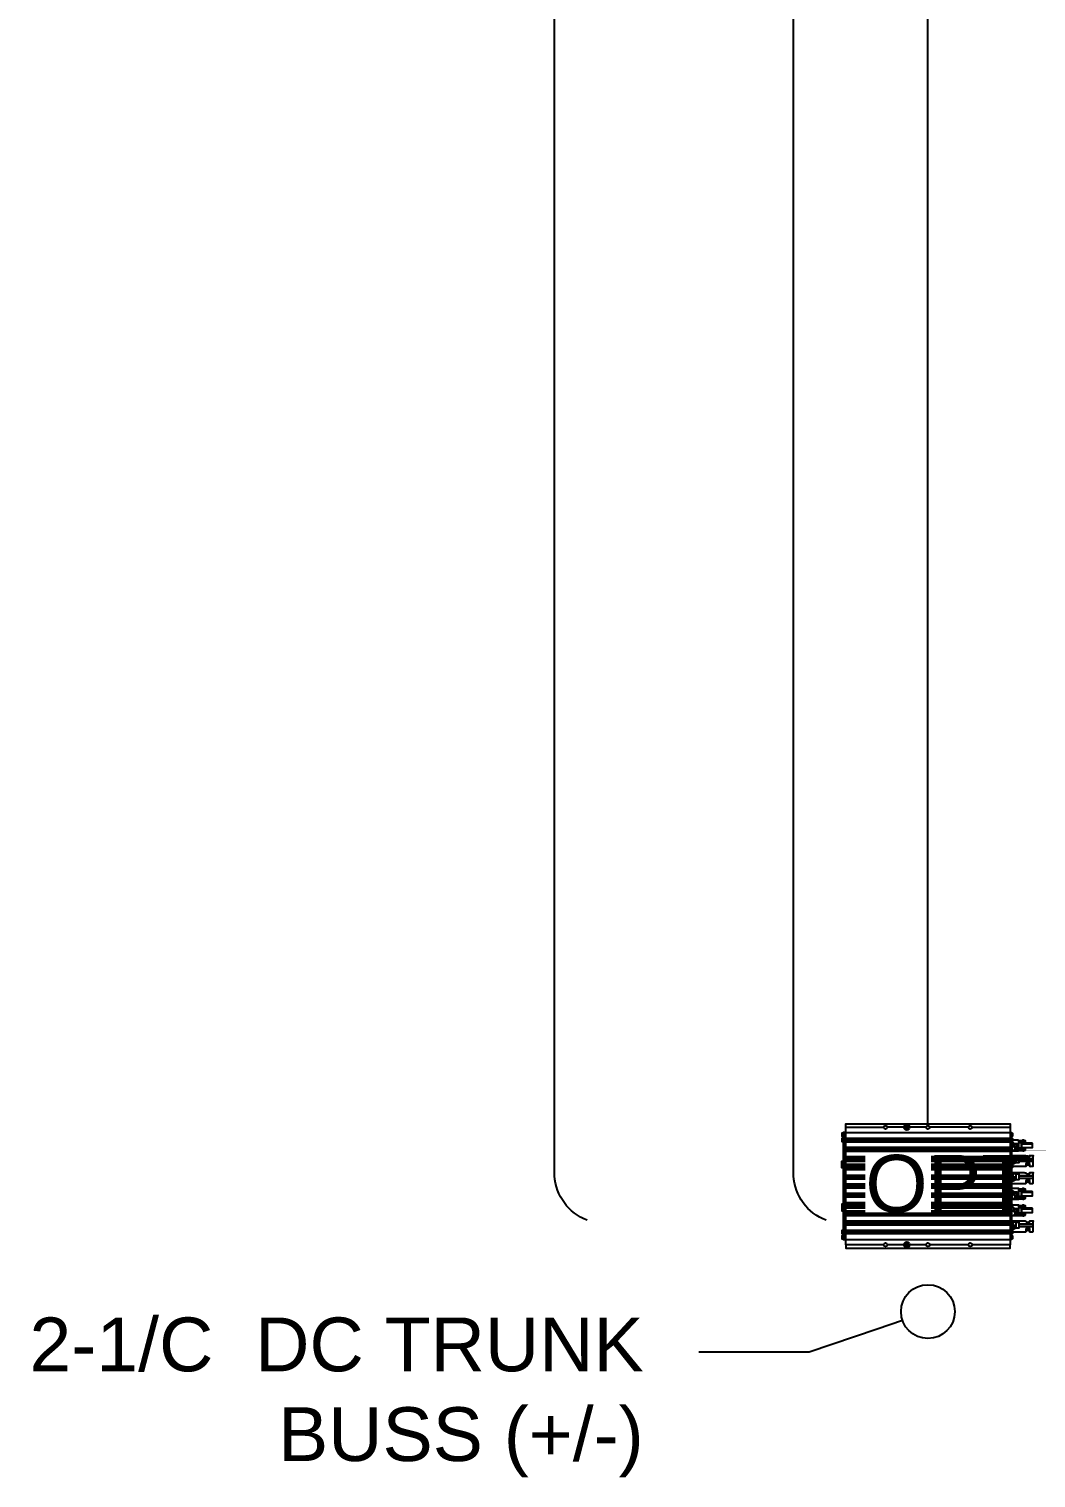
# Model space of a CAD drawing. Header units: inches. Extents: x -4 to 3761, y -12 to 63679.
# Drawn here: x 19.166 to 20.811, y 4.122 to 6.489 of the extents above; entities that cross this region are included whole.
import ezdxf
from ezdxf import colors
from ezdxf.entities.mleader import LeaderData, LeaderLine
from ezdxf.lldxf.tags import DXFTag
from ezdxf.math import Vec2, Vec3

# ---------------------------------------------------------------- set-up
doc = ezdxf.new("R2010")
doc.units = ezdxf.units.IN
doc.header["$MEASUREMENT"] = 0
for name, color, linetype in [('E-CABL-DF', 10, 'DF_CABLE'), ('E-DC FEEDER', 10, 'DC TRUNK FEEDER'), ('E-OPT', 10, 'Continuous'), ('G-ANNO-TEXT', 1, 'Continuous')]:
    doc.layers.add(name, color=color, linetype=linetype)
doc.styles.add('NEI-A', font='arial.ttf')
doc.styles.get("Standard").update_dxf_attribs({"font": 'arial.ttf'})
tags = doc.linetypes.add('DC TRUNK FEEDER', pattern='A,0.5,-0.2,["DT",Standard,S=0.1,R=0,X=-0.1,Y=-0.05],-0.2', length=0.9).pattern_tags.tags
tags[6] = DXFTag(74, 10)
doc.linetypes.add('DF_CABLE', pattern='A,1,-0.2,["DF",Standard,S=0.1,R=0,X=-0.1,Y=-0.05],-0.2', length=1.4)

# ---------------------------------------------------------------- blocks, each defined once
blk = doc.blocks.new('AMPT-OPTIMIZER')
at = {"layer": 'E-OPT'}
for p, q in [((6.025, 3.759), (6.171, 3.765)), ((6.045, 3.13), (6.532, 3.13)), ((6.045, 3.042), (6.532, 3.042)), ((6.532, 3.033), (6.045, 3.033)), ((6.171, 3.395), (6.171, 3.407)), ((5.883, 3.023), (5.87, 3.023)), ((6.045, 2.534), (6.532, 2.534)), ((6.399, 2.897), (6.301, 2.897)), ((5.883, 2.428), (5.87, 2.428)), ((6.025, 2.075), (6.171, 2.081)), ((6.045, 2.447), (6.532, 2.447)), ((6.532, 2.438), (6.045, 2.438)), ((6.399, 2.302), (6.301, 2.302)), ((6.171, 1.71), (6.171, 1.723)), ((6.025, 1.495), (6.171, 1.5)), ((6.171, 1.13), (6.171, 1.143)), ((5.883, 0.744), (5.87, 0.744)), ((6.045, 0.85), (6.532, 0.85)), ((6.045, 0.763), (6.532, 0.763)), ((6.532, 0.753), (6.045, 0.753)), ((6.399, 0.618), (6.301, 0.618))]:
    blk.add_line(p, q, dxfattribs=at)
for points in [[(0, 4.218), (0, 4.34), (5.73, 4.34), (5.73, 4.218)], [(1.325, 0.123), (0, 0.123), (0, 4.218), (1.325, 4.218)], [(2.027, 4.218), (1.448, 4.218)], [(2.805, 4.218), (2.226, 4.218)], [(4.28, 4.218), (2.928, 4.218)], [(4.403, 4.218), (5.73, 4.218), (5.73, 0.123), (4.403, 0.123)], [(-0.089, 4.013), (-0.131, 4.013), (-0.131, 3.905), (-0.089, 3.905)], [(-0.089, 3.824), (-0.131, 3.824), (-0.131, 3.717), (-0.089, 3.717)], [(-0.028, 4.028), (0, 4.028)], [(0, 4.031), (5.73, 4.031)], [(0, 3.836), (5.73, 3.836)], [(0, 3.805), (5.73, 3.805)], [(0, 3.774), (5.73, 3.774)], [(0, 3.744), (5.73, 3.744)], [(0, 3.713), (5.73, 3.713)], [(5.73, 4.037), (5.775, 4.037), (5.775, 0.305), (5.73, 0.305)], [(5.775, 4.013), (5.817, 4.013), (5.817, 3.905), (5.775, 3.905)], [(5.775, 3.824), (5.817, 3.824), (5.817, 3.717), (5.775, 3.717)], [(5.9, 3.444), (5.971, 3.444), (5.971, 3.64), (5.9, 3.64)], [(6.112, 3.683), (6.112, 3.549), (6.112, 3.489)], [(6.171, 3.725), (6.171, 3.777), (6.196, 3.778)], [(6.196, 3.726), (6.196, 3.778), (6.254, 3.756), (6.254, 3.704)], [(-0.089, 2.924), (-0.131, 2.924), (-0.131, 3.032), (-0.089, 3.032)], [(0, 3.524), (5.73, 3.524)], [(0, 3.485), (5.73, 3.485)], [(0, 3.453), (5.73, 3.453)], [(0, 3.422), (5.73, 3.422)], [(0, 3.383), (5.73, 3.383)], [(0, 3.199), (5.73, 3.199)], [(0, 3.165), (5.73, 3.165)], [(0, 3.132), (5.73, 3.132)], [(0, 3.097), (5.73, 3.097)], [(0, 3.041), (5.73, 3.041)], [(5.87, 3.035), (5.87, 3.036), (5.855, 3.036)], [(5.897, 3.036), (5.883, 3.036), (5.883, 3.035)], [(-0.089, 2.8), (-0.131, 2.8), (-0.131, 2.907), (-0.089, 2.907)], [(0, 2.932), (5.73, 2.932)], [(0, 2.908), (5.73, 2.908)], [(0, 2.877), (5.73, 2.877)], [(0, 2.843), (5.73, 2.843)], [(0, 2.808), (5.73, 2.808)], [(0, 2.782), (5.73, 2.782)], [(0, 2.746), (5.73, 2.746)], [(0, 2.548), (5.73, 2.548)], [(5.775, 2.92), (5.817, 2.92), (5.817, 2.813), (5.775, 2.813)], [(0, 2.514), (5.73, 2.514)], [(0, 2.485), (5.73, 2.485)], [(0, 2.455), (5.73, 2.455)], [(0, 2.421), (5.73, 2.421)], [(0, 2.241), (5.73, 2.241)], [(0, 2.211), (5.73, 2.211)], [(0, 2.173), (5.73, 2.173)], [(0, 2.135), (5.73, 2.135)], [(0, 2.104), (5.73, 2.104)], [(5.87, 2.439), (5.87, 2.441), (5.855, 2.441)], [(5.897, 2.441), (5.883, 2.441), (5.883, 2.439)], [(6.171, 2.041), (6.171, 2.093), (6.196, 2.094)], [(6.196, 2.042), (6.196, 2.094), (6.254, 2.071), (6.254, 2.02)], [(-0.089, 1.541), (-0.131, 1.541), (-0.131, 1.434), (-0.089, 1.434)], [(0, 1.925), (5.73, 1.925)], [(0, 1.891), (5.73, 1.891)], [(0, 1.861), (5.73, 1.861)], [(0, 1.832), (5.73, 1.832)], [(0, 1.797), (5.73, 1.797)], [(0, 1.599), (5.73, 1.599)], [(0, 1.563), (5.73, 1.563)], [(0, 1.537), (5.73, 1.537)], [(5.775, 1.527), (5.817, 1.527), (5.817, 1.42), (5.775, 1.42)], [(5.9, 1.76), (5.971, 1.76), (5.971, 1.956), (5.9, 1.956)], [(6.112, 1.999), (6.112, 1.865), (6.112, 1.805)], [(-0.089, 1.417), (-0.131, 1.417), (-0.131, 1.31), (-0.089, 1.31)], [(0, 1.503), (5.73, 1.503)], [(0, 1.469), (5.73, 1.469)], [(0, 1.437), (5.73, 1.437)], [(0, 1.414), (5.73, 1.414)], [(0, 1.304), (5.73, 1.304)], [(0, 1.248), (5.73, 1.248)], [(0, 1.213), (5.73, 1.213)], [(0, 1.181), (5.73, 1.181)], [(0, 1.146), (5.73, 1.146)], [(5.9, 1.18), (5.971, 1.18), (5.971, 1.376), (5.9, 1.376)], [(6.112, 1.419), (6.112, 1.285), (6.112, 1.225)], [(6.171, 1.461), (6.171, 1.513), (6.196, 1.514)], [(6.196, 1.462), (6.196, 1.514), (6.254, 1.491), (6.254, 1.44)], [(-0.089, 0.624), (-0.131, 0.624), (-0.131, 0.517), (-0.089, 0.517)], [(0, 0.962), (5.73, 0.962)], [(0, 0.923), (5.73, 0.923)], [(0, 0.892), (5.73, 0.892)], [(0, 0.861), (5.73, 0.861)], [(0, 0.822), (5.73, 0.822)], [(0, 0.633), (5.73, 0.633)], [(0, 0.602), (5.73, 0.602)], [(0, 0.571), (5.73, 0.571)], [(0, 0.54), (5.73, 0.54)], [(0, 0.51), (5.73, 0.51)], [(5.775, 0.624), (5.817, 0.624), (5.817, 0.517), (5.775, 0.517)], [(5.87, 0.755), (5.87, 0.757), (5.855, 0.757)], [(5.897, 0.757), (5.883, 0.757), (5.883, 0.755)], [(-0.089, 0.433), (-0.131, 0.433), (-0.131, 0.326), (-0.089, 0.326)], [(-0.028, 0.313), (0, 0.313)], [(0, 0.311), (5.73, 0.311)], [(0, 0.123), (0, 0), (5.73, 0), (5.73, 0.123)], [(2.027, 0.123), (1.448, 0.123)], [(2.805, 0.123), (2.226, 0.123)], [(4.28, 0.123), (2.928, 0.123)], [(5.775, 0.433), (5.817, 0.433), (5.817, 0.326), (5.775, 0.326)]]:
    blk.add_lwpolyline(points, dxfattribs=at)
for points in [[(-0.028, 0.305), (-0.028, 4.037), (-0.089, 4.037), (-0.089, 0.305)], [(5.869, 3.553), (5.869, 3.592), (5.882, 3.592), (5.882, 3.553)], [(5.855, 3.046), (5.855, 3.035), (5.87, 3.035), (5.87, 3.022), (5.883, 3.022), (5.883, 3.035), (5.897, 3.035), (5.897, 3.046), (5.883, 3.046), (5.883, 3.06), (5.87, 3.06), (5.87, 3.046)], [(1.443, 2.652), (1.478, 2.652), (1.478, 2.634), (1.443, 2.634), (1.443, 2.6), (1.426, 2.6), (1.426, 2.634), (1.391, 2.634), (1.391, 2.652), (1.426, 2.652), (1.426, 2.686), (1.443, 2.686)], [(1.994, 2.652), (2.029, 2.652), (2.029, 2.634), (1.994, 2.634), (1.994, 2.6), (1.977, 2.6), (1.977, 2.634), (1.942, 2.634), (1.942, 2.652), (1.977, 2.652), (1.977, 2.686), (1.994, 2.686)], [(5.855, 2.451), (5.855, 2.439), (5.87, 2.439), (5.87, 2.426), (5.883, 2.426), (5.883, 2.439), (5.897, 2.439), (5.897, 2.451), (5.883, 2.451), (5.883, 2.465), (5.87, 2.465), (5.87, 2.451)], [(1.443, 1.689), (1.478, 1.689), (1.478, 1.706), (1.443, 1.706), (1.443, 1.741), (1.426, 1.741), (1.426, 1.706), (1.391, 1.706), (1.391, 1.689), (1.426, 1.689), (1.426, 1.654), (1.443, 1.654)], [(1.994, 1.689), (2.029, 1.689), (2.029, 1.706), (1.994, 1.706), (1.994, 1.741), (1.977, 1.741), (1.977, 1.706), (1.942, 1.706), (1.942, 1.689), (1.977, 1.689), (1.977, 1.654), (1.994, 1.654)], [(5.869, 1.869), (5.869, 1.908), (5.882, 1.908), (5.882, 1.869)], [(5.869, 1.289), (5.869, 1.327), (5.882, 1.327), (5.882, 1.289)], [(5.855, 0.767), (5.855, 0.755), (5.87, 0.755), (5.87, 0.742), (5.883, 0.742), (5.883, 0.755), (5.897, 0.755), (5.897, 0.767), (5.883, 0.767), (5.883, 0.781), (5.87, 0.781), (5.87, 0.767)]]:
    blk.add_lwpolyline(points, close=True, dxfattribs=at)
for points in [[(6.025, 3.707), (6.177, 3.713), (6.171, 3.725), (6.196, 3.726), (6.254, 3.704), (6.254, 3.699, -0.417336), (6.248, 3.693), (6.029, 3.684, 0.407505), (6.025, 3.681)], [(6.025, 3.413), (6.177, 3.407), (6.171, 3.395), (6.196, 3.394), (6.254, 3.416), (6.254, 3.421, 0.417361), (6.248, 3.427), (6.029, 3.436, -0.407434), (6.025, 3.439)], [(6.025, 2.023), (6.177, 2.029), (6.171, 2.041), (6.196, 2.042), (6.254, 2.02), (6.254, 2.015, -0.417336), (6.248, 2.009), (6.029, 2, 0.407505), (6.025, 1.996)], [(6.025, 1.728), (6.177, 1.723), (6.171, 1.71), (6.196, 1.71), (6.254, 1.732), (6.254, 1.737, 0.417361), (6.248, 1.743), (6.029, 1.751, -0.407434), (6.025, 1.755)], [(6.025, 1.443), (6.177, 1.449), (6.171, 1.461), (6.196, 1.462), (6.254, 1.44), (6.254, 1.434, -0.417336), (6.248, 1.428), (6.029, 1.42, 0.407505), (6.025, 1.416)], [(6.025, 1.148), (6.177, 1.143), (6.171, 1.13), (6.196, 1.129), (6.254, 1.152), (6.254, 1.157, 0.417361), (6.248, 1.163), (6.029, 1.171, -0.407434), (6.025, 1.175)]]:
    blk.add_lwpolyline(points, format="xyb", dxfattribs=at)
for centre, radius in [((1.386, 4.218), 0.0616), ((2.126, 4.218), 0.0994), ((2.126, 4.218), 0.0473), ((2.126, 4.218), 0.0136), ((2.866, 4.218), 0.0616), ((4.341, 4.218), 0.0616), ((5.874, 3.572), 0.0426), ((5.877, 3.04), 0.0426), ((1.435, 2.643), 0.0939), ((1.986, 2.643), 0.0939), ((5.877, 2.444), 0.0426), ((1.435, 1.697), 0.0939), ((1.986, 1.697), 0.0939), ((5.874, 1.888), 0.0426), ((5.874, 1.308), 0.0426), ((5.877, 0.76), 0.0426), ((1.386, 0.123), 0.0616), ((2.126, 0.123), 0.0994), ((2.126, 0.123), 0.0473), ((2.126, 0.123), 0.0136), ((2.866, 0.123), 0.0616), ((4.341, 0.123), 0.0616)]:
    blk.add_circle(centre, radius, dxfattribs=at)
for points, degree, knots in [([(5.817, 3.781), (6.025, 3.781), (6.025, 3.691), (6.025, 3.685), (6.025, 3.588), (6.025, 3.496), (6.025, 3.399), (6.025, 3.395), (6.025, 3.39), (5.775, 3.39)], 1, [0.137833, 0.137833, 0.8295, 1.8295, 2.8295, 3.8295, 4.781137, 5.781137, 6.781137, 7.781137, 8.528711, 8.528711]), ([(5.9, 3.606), (5.9, 3.617), (5.9, 3.629), (5.9, 3.64), (5.892, 3.644), (5.876, 3.652), (5.842, 3.667), (5.817, 3.678), (5.8, 3.685), (5.8, 3.686), (5.798, 3.686), (5.795, 3.688), (5.794, 3.689), (5.793, 3.69), (5.793, 3.691), (5.793, 3.691), (5.793, 3.592), (5.793, 3.494), (5.793, 3.395), (5.793, 3.395), (5.793, 3.395), (5.794, 3.396), (5.796, 3.397), (5.798, 3.398), (5.8, 3.399), (5.8, 3.399), (5.817, 3.406), (5.842, 3.417), (5.876, 3.432), (5.892, 3.44), (5.9, 3.444), (5.9, 3.475), (5.9, 3.507), (5.9, 3.539)], 3, [0, 0, 0, 0, 0.175489, 0.175489, 0.175489, 0.425436, 0.675194, 1.175489, 1.175489, 1.175489, 1.339863, 1.811084, 1.995544, 2.099777, 2.175489, 2.175489, 2.175489, 3.175489, 3.175489, 3.175489, 3.20703, 3.28519, 3.460771, 3.984033, 4.175489, 4.175489, 4.175489, 4.676213, 4.925949, 5.175489, 5.175489, 5.175489, 5.657834, 5.657834, 5.657834, 5.657834]), ([(5.971, 3.64), (5.976, 3.636), (5.986, 3.629), (6, 3.616), (6.011, 3.605), (6.02, 3.596), (6.024, 3.591), (6.025, 3.588), (6.025, 3.557), (6.025, 3.527), (6.025, 3.496), (6.024, 3.493), (6.02, 3.489), (6.012, 3.479), (6, 3.468), (5.986, 3.456), (5.976, 3.448), (5.971, 3.444)], 3, [0, 0, 0, 0, 0.249655, 0.499064, 0.749429, 0.874826, 1, 1, 1, 2, 2, 2, 2.121887, 2.244534, 2.492906, 2.745645, 3, 3, 3, 3]), ([(6.496, 3.659), (6.496, 3.659), (6.496, 3.659), (6.496, 3.658), (6.496, 3.657), (6.496, 3.655), (6.496, 3.654), (6.496, 3.653), (6.496, 3.655), (6.497, 3.657), (6.496, 3.66), (6.496, 3.663), (6.495, 3.664), (6.494, 3.665), (6.493, 3.667), (6.491, 3.668), (6.49, 3.668), (6.489, 3.668), (6.487, 3.669), (6.486, 3.669), (6.486, 3.669), (6.366, 3.669), (6.246, 3.669), (6.125, 3.669)], 3, [0, 0, 0, 0, 0.00679, 0.082907, 0.273787, 0.579512, 1, 1, 1, 1.184323, 1.369552, 1.431018, 1.494647, 1.57509, 1.669545, 1.75354, 1.803206, 1.860768, 1.942971, 2, 2, 2, 3, 3, 3, 3]), ([(6.125, 3.638), (6.246, 3.638), (6.366, 3.638), (6.486, 3.638), (6.487, 3.638), (6.488, 3.638), (6.49, 3.638), (6.491, 3.639), (6.493, 3.64), (6.494, 3.641), (6.495, 3.642), (6.496, 3.644), (6.497, 3.648), (6.497, 3.651), (6.496, 3.653), (6.496, 3.652), (6.496, 3.649), (6.496, 3.644), (6.496, 3.639), (6.496, 3.635), (6.496, 3.631), (6.496, 3.626), (6.496, 3.62), (6.496, 3.614), (6.496, 3.607), (6.496, 3.6), (6.496, 3.592), (6.496, 3.585), (6.496, 3.578), (6.496, 3.571), (6.496, 3.565), (6.496, 3.56), (6.496, 3.558), (6.496, 3.555), (6.496, 3.55), (6.496, 3.542), (6.496, 3.536), (6.496, 3.532), (6.496, 3.529), (6.496, 3.525), (6.496, 3.522), (6.496, 3.519), (6.496, 3.516), (6.496, 3.514), (6.496, 3.513), (6.496, 3.513), (6.496, 3.513)], 3, [0, 0, 0, 0, 1, 1, 1, 1.083046, 1.158085, 1.262935, 1.337098, 1.402233, 1.482349, 1.555826, 1.696592, 2, 2, 2, 2.04231, 2.094742, 2.1573, 2.195082, 2.234864, 2.276646, 2.343067, 2.413996, 2.488015, 2.563526, 2.640518, 2.718997, 2.791295, 2.862229, 2.931799, 3, 3, 3, 3.1834, 3.352569, 3.507508, 3.584771, 3.655787, 3.720526, 3.805907, 3.877192, 3.933172, 3.972439, 3.994995, 4, 4, 4, 4]), ([(6.495, 3.665), (6.495, 3.665), (6.495, 3.664), (6.495, 3.663), (6.496, 3.663), (6.496, 3.662), (6.496, 3.661), (6.496, 3.66), (6.496, 3.66), (6.496, 3.659), (6.496, 3.659)], 3, [0, 0, 0, 0, 0.122148, 0.248297, 0.373015, 0.498504, 0.624821, 0.749092, 0.874878, 1, 1, 1, 1]), ([(6.405, 3.219), (6.405, 3.218), (6.405, 3.216), (6.405, 3.183), (6.301, 3.183), (6.301, 3.195), (6.301, 3.204), (6.282, 3.224), (5.775, 3.224)], 1, [0, 0, 1, 2, 3, 4, 5, 6, 7, 7.955035, 7.955035]), ([(5.928, 3.173), (5.912, 3.181), (5.881, 3.196), (5.85, 3.209), (5.834, 3.216), (5.833, 3.216), (5.832, 3.217), (5.83, 3.217), (5.828, 3.219), (5.827, 3.219), (5.827, 3.219), (5.827, 3.219), (5.827, 3.127), (5.827, 3.034), (5.827, 2.942), (5.827, 2.942), (5.827, 2.942), (5.828, 2.943), (5.829, 2.945), (5.832, 2.946), (5.833, 2.947), (5.834, 2.947), (5.85, 2.954), (5.881, 2.967), (5.912, 2.982), (5.928, 2.989), (5.967, 2.989), (6.006, 2.989), (6.045, 2.989), (6.045, 3.051), (6.045, 3.112), (6.045, 3.173), (6.006, 3.173), (5.967, 3.173), (5.928, 3.173), (5.928, 3.112), (5.928, 3.051), (5.928, 2.989)], 3, [0, 0, 0, 0, 0.499249, 1, 1, 1, 1.191456, 1.714328, 1.889909, 1.968408, 2, 2, 2, 3, 3, 3, 3.075721, 3.180211, 3.36466, 3.835604, 4, 4, 4, 4.500323, 5, 5, 5, 6, 6, 6, 7, 7, 7, 8, 8, 8, 9, 9, 9, 9]), ([(6.495, 3.507), (6.494, 3.507), (6.494, 3.506), (6.493, 3.505), (6.491, 3.504), (6.489, 3.503), (6.487, 3.503), (6.486, 3.503), (6.486, 3.503), (6.366, 3.503), (6.246, 3.503), (6.125, 3.503)], 3, [0, 0, 0, 0, 0.056801, 0.266575, 0.453065, 0.690822, 0.873365, 1, 1, 1, 2, 2, 2, 2]), ([(6.282, 3.224), (6.282, 3.222), (6.282, 3.221), (6.282, 3.219), (6.282, 3.219), (6.282, 3.219), (6.283, 3.218), (6.283, 3.217), (6.284, 3.216), (6.284, 3.216), (6.29, 3.209), (6.296, 3.202), (6.301, 3.195)], 3, [0, 0, 0, 0, 1, 1, 1, 1.133744, 1.328934, 1.783703, 2, 2, 2, 3, 3, 3, 3]), ([(6.496, 3.513), (6.496, 3.513), (6.496, 3.512), (6.496, 3.511), (6.496, 3.511), (6.496, 3.51), (6.496, 3.509), (6.495, 3.508), (6.495, 3.508), (6.495, 3.507), (6.495, 3.507)], 3, [0, 0, 0, 0, 0.125061, 0.250714, 0.374997, 0.501326, 0.626689, 0.751419, 0.874759, 1, 1, 1, 1]), ([(6.405, 2.624), (6.405, 2.623), (6.405, 2.62), (6.405, 2.588), (6.301, 2.588), (6.301, 2.6), (6.301, 2.609), (6.282, 2.628), (5.775, 2.628)], 1, [0, 0, 1, 2, 3, 4, 5, 6, 7, 7.955035, 7.955035]), ([(5.928, 2.578), (5.912, 2.585), (5.881, 2.6), (5.85, 2.614), (5.834, 2.62), (5.833, 2.62), (5.832, 2.621), (5.83, 2.622), (5.828, 2.623), (5.827, 2.623), (5.827, 2.624), (5.827, 2.624), (5.827, 2.531), (5.827, 2.439), (5.827, 2.346), (5.827, 2.346), (5.827, 2.347), (5.828, 2.348), (5.829, 2.349), (5.832, 2.351), (5.833, 2.351), (5.834, 2.351), (5.85, 2.358), (5.881, 2.372), (5.912, 2.386), (5.928, 2.394), (5.967, 2.394), (6.006, 2.394), (6.045, 2.394), (6.045, 2.455), (6.045, 2.517), (6.045, 2.578), (6.006, 2.578), (5.967, 2.578), (5.928, 2.578), (5.928, 2.517), (5.928, 2.455), (5.928, 2.394)], 3, [0, 0, 0, 0, 0.499249, 1, 1, 1, 1.191456, 1.714328, 1.889909, 1.968408, 2, 2, 2, 3, 3, 3, 3.075721, 3.180211, 3.36466, 3.835604, 4, 4, 4, 4.500323, 5, 5, 5, 6, 6, 6, 7, 7, 7, 8, 8, 8, 9, 9, 9, 9]), ([(6.301, 2.967), (6.296, 2.96), (6.29, 2.954), (6.284, 2.947), (6.284, 2.947), (6.283, 2.946), (6.282, 2.944), (6.282, 2.943), (6.282, 2.942), (6.282, 2.942), (6.282, 2.913), (6.282, 2.885), (6.282, 2.857), (6.288, 2.863), (6.295, 2.87), (6.301, 2.876), (6.301, 2.907), (6.301, 2.937), (6.301, 2.967), (6.301, 2.971), (6.301, 2.975), (6.301, 2.979), (6.336, 2.979), (6.37, 2.979), (6.405, 2.979)], 3, [0, 0, 0, 0, 1, 1, 1, 1.158896, 1.546272, 1.765764, 2, 2, 2, 3, 3, 3, 4, 4, 4, 5, 5, 5, 6, 6, 6, 7, 7, 7, 7]), ([(6.282, 2.628), (6.282, 2.627), (6.282, 2.625), (6.282, 2.624), (6.282, 2.624), (6.282, 2.623), (6.283, 2.622), (6.283, 2.621), (6.284, 2.62), (6.284, 2.62), (6.29, 2.614), (6.296, 2.607), (6.301, 2.6)], 3, [0, 0, 0, 0, 1, 1, 1, 1.133744, 1.328934, 1.783703, 2, 2, 2, 3, 3, 3, 3]), ([(5.775, 2.097), (6.025, 2.097), (6.025, 2.007), (6.025, 2.001), (6.025, 1.904), (6.025, 1.812), (6.025, 1.715), (6.025, 1.711), (6.025, 1.706), (5.775, 1.706)], 1, [0, 0, 0.8295, 1.8295, 2.8295, 3.8295, 4.781137, 5.781137, 6.781137, 7.781137, 8.528711, 8.528711]), ([(6.301, 2.372), (6.296, 2.365), (6.29, 2.358), (6.284, 2.351), (6.284, 2.351), (6.283, 2.35), (6.282, 2.349), (6.282, 2.347), (6.282, 2.347), (6.282, 2.346), (6.282, 2.318), (6.282, 2.29), (6.282, 2.261), (6.288, 2.268), (6.295, 2.275), (6.301, 2.281), (6.301, 2.311), (6.301, 2.341), (6.301, 2.372), (6.301, 2.376), (6.301, 2.38), (6.301, 2.384), (6.336, 2.384), (6.37, 2.384), (6.405, 2.384)], 3, [0, 0, 0, 0, 1, 1, 1, 1.158896, 1.546272, 1.765764, 2, 2, 2, 3, 3, 3, 4, 4, 4, 5, 5, 5, 6, 6, 6, 7, 7, 7, 7]), ([(5.817, 1.517), (6.025, 1.517), (6.025, 1.427), (6.025, 1.421), (6.025, 1.324), (6.025, 1.232), (6.025, 1.135), (6.025, 1.131), (6.025, 1.126), (5.775, 1.126)], 1, [0.137833, 0.137833, 0.8295, 1.8295, 2.8295, 3.8295, 4.781137, 5.781137, 6.781137, 7.781137, 8.528711, 8.528711]), ([(5.9, 1.922), (5.9, 1.933), (5.9, 1.945), (5.9, 1.956), (5.892, 1.96), (5.876, 1.968), (5.842, 1.983), (5.817, 1.994), (5.8, 2.001), (5.8, 2.001), (5.798, 2.002), (5.795, 2.003), (5.794, 2.005), (5.793, 2.006), (5.793, 2.007), (5.793, 2.007), (5.793, 1.908), (5.793, 1.81), (5.793, 1.711), (5.793, 1.711), (5.793, 1.711), (5.794, 1.712), (5.796, 1.713), (5.798, 1.714), (5.8, 1.714), (5.8, 1.715), (5.817, 1.722), (5.842, 1.733), (5.876, 1.748), (5.892, 1.756), (5.9, 1.76), (5.9, 1.791), (5.9, 1.823), (5.9, 1.854)], 3, [0, 0, 0, 0, 0.175489, 0.175489, 0.175489, 0.425436, 0.675194, 1.175489, 1.175489, 1.175489, 1.339863, 1.811084, 1.995544, 2.099777, 2.175489, 2.175489, 2.175489, 3.175489, 3.175489, 3.175489, 3.20703, 3.28519, 3.460771, 3.984033, 4.175489, 4.175489, 4.175489, 4.676213, 4.925949, 5.175489, 5.175489, 5.175489, 5.657834, 5.657834, 5.657834, 5.657834]), ([(5.971, 1.956), (5.976, 1.952), (5.986, 1.944), (6, 1.932), (6.011, 1.921), (6.02, 1.912), (6.024, 1.907), (6.025, 1.904), (6.025, 1.873), (6.025, 1.843), (6.025, 1.812), (6.024, 1.809), (6.02, 1.805), (6.012, 1.795), (6, 1.784), (5.986, 1.772), (5.976, 1.764), (5.971, 1.76)], 3, [0, 0, 0, 0, 0.249655, 0.499064, 0.749429, 0.874826, 1, 1, 1, 2, 2, 2, 2.121887, 2.244534, 2.492906, 2.745645, 3, 3, 3, 3]), ([(6.496, 1.975), (6.496, 1.975), (6.496, 1.975), (6.496, 1.974), (6.496, 1.973), (6.496, 1.971), (6.496, 1.97), (6.496, 1.969), (6.496, 1.97), (6.497, 1.973), (6.496, 1.976), (6.496, 1.978), (6.495, 1.98), (6.494, 1.981), (6.493, 1.983), (6.491, 1.983), (6.49, 1.984), (6.489, 1.984), (6.487, 1.985), (6.486, 1.985), (6.486, 1.985), (6.366, 1.985), (6.246, 1.985), (6.125, 1.985)], 3, [0, 0, 0, 0, 0.00679, 0.082907, 0.273787, 0.579512, 1, 1, 1, 1.184323, 1.369552, 1.431018, 1.494647, 1.57509, 1.669545, 1.75354, 1.803206, 1.860768, 1.942971, 2, 2, 2, 3, 3, 3, 3]), ([(6.125, 1.954), (6.246, 1.954), (6.366, 1.954), (6.486, 1.954), (6.487, 1.954), (6.488, 1.954), (6.49, 1.954), (6.491, 1.955), (6.493, 1.956), (6.494, 1.957), (6.495, 1.958), (6.496, 1.96), (6.497, 1.964), (6.497, 1.967), (6.496, 1.969), (6.496, 1.968), (6.496, 1.965), (6.496, 1.96), (6.496, 1.955), (6.496, 1.951), (6.496, 1.947), (6.496, 1.942), (6.496, 1.936), (6.496, 1.93), (6.496, 1.923), (6.496, 1.915), (6.496, 1.908), (6.496, 1.901), (6.496, 1.894), (6.496, 1.887), (6.496, 1.88), (6.496, 1.876), (6.496, 1.874), (6.496, 1.871), (6.496, 1.866), (6.496, 1.858), (6.496, 1.852), (6.496, 1.848), (6.496, 1.844), (6.496, 1.841), (6.496, 1.838), (6.496, 1.835), (6.496, 1.832), (6.496, 1.83), (6.496, 1.829), (6.496, 1.829), (6.496, 1.829)], 3, [0, 0, 0, 0, 1, 1, 1, 1.083046, 1.158085, 1.262935, 1.337098, 1.402233, 1.482349, 1.555826, 1.696592, 2, 2, 2, 2.04231, 2.094742, 2.1573, 2.195082, 2.234864, 2.276646, 2.343067, 2.413996, 2.488015, 2.563526, 2.640518, 2.718997, 2.791295, 2.862229, 2.931799, 3, 3, 3, 3.1834, 3.352569, 3.507508, 3.584771, 3.655787, 3.720526, 3.805907, 3.877192, 3.933172, 3.972439, 3.994995, 4, 4, 4, 4]), ([(6.495, 1.823), (6.494, 1.823), (6.494, 1.822), (6.493, 1.821), (6.491, 1.82), (6.489, 1.819), (6.487, 1.819), (6.486, 1.819), (6.486, 1.819), (6.366, 1.819), (6.246, 1.819), (6.125, 1.819)], 3, [0, 0, 0, 0, 0.056801, 0.266575, 0.453065, 0.690822, 0.873365, 1, 1, 1, 2, 2, 2, 2]), ([(6.495, 1.981), (6.495, 1.98), (6.495, 1.98), (6.495, 1.979), (6.496, 1.979), (6.496, 1.978), (6.496, 1.977), (6.496, 1.976), (6.496, 1.975), (6.496, 1.975), (6.496, 1.975)], 3, [0, 0, 0, 0, 0.122148, 0.248297, 0.373015, 0.498504, 0.624821, 0.749092, 0.874878, 1, 1, 1, 1]), ([(6.496, 1.829), (6.496, 1.829), (6.496, 1.828), (6.496, 1.827), (6.496, 1.826), (6.496, 1.826), (6.496, 1.825), (6.495, 1.824), (6.495, 1.823), (6.495, 1.823), (6.495, 1.823)], 3, [0, 0, 0, 0, 0.125061, 0.250714, 0.374997, 0.501326, 0.626689, 0.751419, 0.874759, 1, 1, 1, 1]), ([(5.793, 1.131), (5.793, 1.131), (5.793, 1.131), (5.794, 1.132), (5.796, 1.133), (5.798, 1.134), (5.8, 1.134), (5.8, 1.135), (5.817, 1.142), (5.842, 1.152), (5.876, 1.168), (5.892, 1.176), (5.9, 1.18), (5.9, 1.211), (5.9, 1.243), (5.9, 1.274)], 3, [2, 2, 2, 2, 2.031541, 2.109701, 2.285282, 2.808544, 3, 3, 3, 3.500724, 3.75046, 4, 4, 4, 4.482346, 4.482346, 4.482346, 4.482346]), ([(5.9, 1.342), (5.9, 1.353), (5.9, 1.365), (5.9, 1.376), (5.892, 1.38), (5.876, 1.388), (5.843, 1.403), (5.819, 1.413), (5.803, 1.42)], 3, [4.824511, 4.824511, 4.824511, 4.824511, 5, 5, 5, 5.249947, 5.499706, 5.975484, 5.975484, 5.975484, 5.975484]), ([(5.971, 1.376), (5.976, 1.372), (5.986, 1.364), (6, 1.352), (6.011, 1.341), (6.02, 1.331), (6.024, 1.327), (6.025, 1.324), (6.025, 1.293), (6.025, 1.262), (6.025, 1.232), (6.024, 1.229), (6.02, 1.224), (6.012, 1.215), (6, 1.204), (5.986, 1.192), (5.976, 1.184), (5.971, 1.18)], 3, [0, 0, 0, 0, 0.249655, 0.499064, 0.749429, 0.874826, 1, 1, 1, 2, 2, 2, 2.121887, 2.244534, 2.492906, 2.745645, 3, 3, 3, 3]), ([(6.496, 1.395), (6.496, 1.395), (6.496, 1.395), (6.496, 1.394), (6.496, 1.393), (6.496, 1.391), (6.496, 1.39), (6.496, 1.389), (6.496, 1.39), (6.497, 1.393), (6.496, 1.396), (6.496, 1.398), (6.495, 1.4), (6.494, 1.401), (6.493, 1.402), (6.491, 1.403), (6.49, 1.404), (6.489, 1.404), (6.487, 1.404), (6.486, 1.404), (6.486, 1.404), (6.366, 1.404), (6.246, 1.404), (6.125, 1.404)], 3, [0, 0, 0, 0, 0.00679, 0.082907, 0.273787, 0.579512, 1, 1, 1, 1.184323, 1.369552, 1.431018, 1.494647, 1.57509, 1.669545, 1.75354, 1.803206, 1.860768, 1.942971, 2, 2, 2, 3, 3, 3, 3]), ([(6.125, 1.374), (6.246, 1.374), (6.366, 1.374), (6.486, 1.374), (6.487, 1.374), (6.488, 1.374), (6.49, 1.374), (6.491, 1.375), (6.493, 1.376), (6.494, 1.377), (6.495, 1.378), (6.496, 1.38), (6.497, 1.384), (6.497, 1.387), (6.496, 1.389), (6.496, 1.388), (6.496, 1.385), (6.496, 1.38), (6.496, 1.375), (6.496, 1.37), (6.496, 1.367), (6.496, 1.362), (6.496, 1.356), (6.496, 1.35), (6.496, 1.343), (6.496, 1.335), (6.496, 1.328), (6.496, 1.321), (6.496, 1.314), (6.496, 1.307), (6.496, 1.3), (6.496, 1.296), (6.496, 1.294), (6.496, 1.291), (6.496, 1.286), (6.496, 1.278), (6.496, 1.272), (6.496, 1.268), (6.496, 1.264), (6.496, 1.261), (6.496, 1.258), (6.496, 1.254), (6.496, 1.252), (6.496, 1.25), (6.496, 1.249), (6.496, 1.249), (6.496, 1.249)], 3, [0, 0, 0, 0, 1, 1, 1, 1.083046, 1.158085, 1.262935, 1.337098, 1.402233, 1.482349, 1.555826, 1.696592, 2, 2, 2, 2.04231, 2.094742, 2.1573, 2.195082, 2.234864, 2.276646, 2.343067, 2.413996, 2.488015, 2.563526, 2.640518, 2.718997, 2.791295, 2.862229, 2.931799, 3, 3, 3, 3.1834, 3.352569, 3.507508, 3.584771, 3.655787, 3.720526, 3.805907, 3.877192, 3.933172, 3.972439, 3.994995, 4, 4, 4, 4]), ([(6.495, 1.243), (6.494, 1.243), (6.494, 1.242), (6.493, 1.241), (6.491, 1.24), (6.489, 1.239), (6.487, 1.239), (6.486, 1.239), (6.486, 1.239), (6.366, 1.239), (6.246, 1.239), (6.125, 1.239)], 3, [0, 0, 0, 0, 0.056801, 0.266575, 0.453065, 0.690822, 0.873365, 1, 1, 1, 2, 2, 2, 2]), ([(6.495, 1.401), (6.495, 1.4), (6.495, 1.4), (6.495, 1.399), (6.496, 1.398), (6.496, 1.398), (6.496, 1.397), (6.496, 1.396), (6.496, 1.395), (6.496, 1.395), (6.496, 1.395)], 3, [0, 0, 0, 0, 0.122148, 0.248297, 0.373015, 0.498504, 0.624821, 0.749092, 0.874878, 1, 1, 1, 1]), ([(6.496, 1.249), (6.496, 1.248), (6.496, 1.248), (6.496, 1.247), (6.496, 1.246), (6.496, 1.246), (6.496, 1.245), (6.495, 1.244), (6.495, 1.243), (6.495, 1.243), (6.495, 1.243)], 3, [0, 0, 0, 0, 0.125061, 0.250714, 0.374997, 0.501326, 0.626689, 0.751419, 0.874759, 1, 1, 1, 1]), ([(6.405, 0.94), (6.405, 0.938), (6.405, 0.936), (6.405, 0.904), (6.301, 0.904), (6.301, 0.916), (6.301, 0.924), (6.282, 0.944), (5.775, 0.944)], 1, [0, 0, 1, 2, 3, 4, 5, 6, 7, 7.955035, 7.955035]), ([(5.928, 0.894), (5.912, 0.901), (5.881, 0.916), (5.85, 0.929), (5.834, 0.936), (5.833, 0.936), (5.832, 0.937), (5.83, 0.938), (5.828, 0.939), (5.827, 0.939), (5.827, 0.94), (5.827, 0.94), (5.827, 0.847), (5.827, 0.755), (5.827, 0.662), (5.827, 0.662), (5.827, 0.663), (5.828, 0.664), (5.829, 0.665), (5.832, 0.666), (5.833, 0.667), (5.834, 0.667), (5.85, 0.674), (5.881, 0.687), (5.912, 0.702), (5.928, 0.71), (5.967, 0.71), (6.006, 0.71), (6.045, 0.71), (6.045, 0.771), (6.045, 0.832), (6.045, 0.894), (6.006, 0.894), (5.967, 0.894), (5.928, 0.894), (5.928, 0.832), (5.928, 0.771), (5.928, 0.71)], 3, [0, 0, 0, 0, 0.499249, 1, 1, 1, 1.191456, 1.714328, 1.889909, 1.968408, 2, 2, 2, 3, 3, 3, 3.075721, 3.180211, 3.36466, 3.835604, 4, 4, 4, 4.500323, 5, 5, 5, 6, 6, 6, 7, 7, 7, 8, 8, 8, 9, 9, 9, 9]), ([(6.282, 0.944), (6.282, 0.943), (6.282, 0.941), (6.282, 0.94), (6.282, 0.939), (6.282, 0.939), (6.283, 0.938), (6.283, 0.937), (6.284, 0.936), (6.284, 0.936), (6.29, 0.929), (6.296, 0.923), (6.301, 0.916)], 3, [0, 0, 0, 0, 1, 1, 1, 1.133744, 1.328934, 1.783703, 2, 2, 2, 3, 3, 3, 3]), ([(6.301, 0.688), (6.296, 0.681), (6.29, 0.674), (6.284, 0.667), (6.284, 0.667), (6.283, 0.666), (6.282, 0.665), (6.282, 0.663), (6.282, 0.662), (6.282, 0.662), (6.282, 0.634), (6.282, 0.606), (6.282, 0.577), (6.288, 0.584), (6.295, 0.59), (6.301, 0.597), (6.301, 0.627), (6.301, 0.657), (6.301, 0.688), (6.301, 0.692), (6.301, 0.696), (6.301, 0.7), (6.336, 0.7), (6.37, 0.7), (6.405, 0.7)], 3, [0, 0, 0, 0, 1, 1, 1, 1.158896, 1.546272, 1.765764, 2, 2, 2, 3, 3, 3, 4, 4, 4, 5, 5, 5, 6, 6, 6, 7, 7, 7, 7])]:
    blk.add_open_spline(points, degree=degree, knots=knots, dxfattribs=at)
for points in [[(6.026, 3.683), (6.112, 3.683), (6.125, 3.669), (6.125, 3.638), (6.125, 3.503), (6.125, 3.502), (6.112, 3.489), (6.025, 3.489)], [(6.254, 3.756), (6.254, 3.75), (6.254, 3.75), (6.254, 3.698)], [(6.045, 3.122), (6.532, 3.122), (6.532, 3.13), (6.532, 3.216), (6.532, 3.219), (6.532, 3.224), (6.405, 3.224), (6.399, 3.218), (6.399, 3.213), (6.405, 3.219), (6.405, 3.224)], [(6.405, 3.218), (6.399, 3.213), (6.399, 3.183)], [(6.405, 2.944), (6.405, 2.947), (6.405, 2.979), (6.399, 2.977), (6.399, 2.945), (6.405, 2.944), (6.405, 2.942), (6.405, 2.857), (6.532, 2.857), (6.532, 2.942), (6.532, 2.947), (6.532, 3.033), (6.532, 3.042), (6.532, 3.122)], [(5.817, 2.857), (6.282, 2.857)], [(6.045, 2.526), (6.532, 2.526), (6.532, 2.534), (6.532, 2.62), (6.532, 2.624), (6.532, 2.628), (6.405, 2.628), (6.399, 2.622), (6.399, 2.618), (6.405, 2.624), (6.405, 2.628)], [(6.399, 2.945), (6.399, 2.863), (6.405, 2.857)], [(6.405, 2.623), (6.399, 2.618), (6.399, 2.588)], [(6.405, 2.349), (6.405, 2.351), (6.405, 2.384), (6.399, 2.382), (6.399, 2.349), (6.405, 2.349), (6.405, 2.346), (6.405, 2.261), (6.532, 2.261), (6.532, 2.346), (6.532, 2.351), (6.532, 2.438), (6.532, 2.447), (6.532, 2.526)], [(5.775, 2.261), (6.282, 2.261)], [(6.254, 2.071), (6.254, 2.066), (6.254, 2.066), (6.254, 2.014)], [(6.399, 2.349), (6.399, 2.267), (6.405, 2.261)], [(6.026, 1.999), (6.112, 1.999), (6.125, 1.985), (6.125, 1.954), (6.125, 1.819), (6.125, 1.818), (6.112, 1.805), (6.025, 1.805)], [(6.026, 1.419), (6.112, 1.419), (6.125, 1.405), (6.125, 1.374), (6.125, 1.239), (6.125, 1.238), (6.112, 1.225), (6.025, 1.225)], [(6.254, 1.491), (6.254, 1.486), (6.254, 1.486), (6.254, 1.434)], [(5.817, 0.577), (6.282, 0.577)], [(6.045, 0.842), (6.532, 0.842), (6.532, 0.85), (6.532, 0.936), (6.532, 0.94), (6.532, 0.944), (6.405, 0.944), (6.399, 0.938), (6.399, 0.934), (6.405, 0.94), (6.405, 0.944)], [(6.405, 0.938), (6.399, 0.934), (6.399, 0.904)], [(6.405, 0.665), (6.405, 0.667), (6.405, 0.7), (6.399, 0.697), (6.399, 0.665), (6.405, 0.665), (6.405, 0.662), (6.405, 0.577), (6.532, 0.577), (6.532, 0.662), (6.532, 0.667), (6.532, 0.753), (6.532, 0.763), (6.532, 0.842)], [(6.399, 0.665), (6.399, 0.583), (6.405, 0.577)]]:
    blk.add_open_spline(points, degree=1, dxfattribs=at)
for points in [[(6.026, 3.489), (6.027, 3.487), (6.029, 3.487), (6.139, 3.483), (6.248, 3.479), (6.254, 3.479), (6.254, 3.473), (6.254, 3.447), (6.254, 3.422)], [(6.026, 1.805), (6.027, 1.803), (6.029, 1.803), (6.139, 1.799), (6.248, 1.795), (6.254, 1.795), (6.254, 1.789), (6.254, 1.763), (6.254, 1.737)], [(6.026, 1.225), (6.027, 1.223), (6.029, 1.223), (6.139, 1.219), (6.248, 1.215), (6.254, 1.215), (6.254, 1.209), (6.254, 1.183), (6.254, 1.157)]]:
    blk.add_rational_spline(points, [1, 0.907480128539, 1, 1, 1, 0.717204342147, 1, 1, 1], degree=2, knots=[0, 0, 0, 0.8671, 0.8671, 1.8671, 1.8671, 3.409128, 3.409128, 4.409128, 4.409128, 4.409128], dxfattribs=at)
at = {"layer": 'E-OPT', "insert": (0.684, 3.255), "char_height": 2, "width": 2.28503, "attachment_point": 1, "bg_fill": 3, "box_fill_scale": 1, "bg_fill_color": 256, "bg_fill_transparency": 0}
blk.add_mtext('OPT', dxfattribs=at)
blk = doc.blocks.new('_DotBlank')
at = {"color": 0, "linetype": 'ByBlock', "lineweight": -2}
blk.add_line((-0.5, 0), (-1, 0), dxfattribs=at)
blk.add_circle((0, 0), 0.5, dxfattribs=at)

msp = doc.modelspace()

# ---------------------------------------------------------------- linework, layer by layer
at = {"layer": 'G-ANNO-TEXT', "flags": 128}
for points in [[(20.0784, 4.5429, -0.298343), (20.025, 4.6152), (20.025, 7.9837, 0.298343), (19.9717, 8.056, 0.298343), (20.025, 8.1283), (20.025, 11.4969, -0.298343), (20.0784, 11.5692)], [(20.4685, 4.5429, -0.298343), (20.4152, 4.6152), (20.4152, 6.8097, 0.298343), (20.3619, 6.882, 0.298343), (20.4152, 6.9543), (20.4152, 9.1488, -0.298343), (20.4685, 9.2211)]]:
    msp.add_lwpolyline(points, format="xyb", dxfattribs=at)

# ---------------------------------------------------------------- block references
at = {"layer": 'E-OPT', "xscale": 0.046875, "yscale": 0.046875, "zscale": 0.046875}
msp.add_blockref('AMPT-OPTIMIZER', (20.5004, 4.497), dxfattribs=at)

# ---------------------------------------------------------------- texts
at = {"layer": 'G-ANNO-TEXT', "insert": (19.7997, 9.2252, -0.1789), "char_height": 0.09375, "width": 2.892543, "attachment_point": 3, "rotation": 90, "style": 'NEI-A', "bg_fill": 3, "box_fill_scale": 1.5, "bg_fill_color": 256, "bg_fill_transparency": 0}
msp.add_mtext('SOLTEC TRACKER  (78 MODULES)', dxfattribs=at)

# ---------------------------------------------------------------- next in the draw order: linework, layer by layer
at = {"layer": 'E-CABL-DF', "linetype": 'Continuous', "flags": 128}
msp.add_lwpolyline([(21.2031, 4.327, 0, 0.0469, 0), (21.0219, 4.327, 0, 0, 0), (20.6347, 4.327, 0, 0, 0), (20.6347, 4.497, 0, 0, 0)], format="xyseb", dxfattribs=at)
at = {"layer": 'E-DC FEEDER', "flags": 128}
msp.add_lwpolyline([(20.6347, 4.7005), (20.6347, 9.1781)], dxfattribs=at)

# ---------------------------------------------------------------- next in the draw order: leaders
at = {"layer": 'G-ANNO-TEXT'}
ml = msp.add_multileader_mtext('Standard', dxfattribs=at)
ml.set_content('2-1/C  DC TRUNK BUSS (+/-)', color=256, style='NEI-A')
ml.set_leader_properties()
ml.set_arrow_properties(name='DOTBLANK')
ml.build(insert=Vec2(0, 0))
ml.multileader.update_dxf_attribs({"dogleg_length": 0.36, "arrow_head_size": 0.0879})
ctx = ml.context
ctx.base_point, ctx.char_height, ctx.arrow_head_size, ctx.landing_gap_size, ctx.plane_origin = Vec3(19.0809, 4.327, -0.0895), 0.087943, 0.0879, 0.09, Vec3(44.3047, -9.1911, -0.0895)
ctx.text_align_type = 2
notes = []
notes.append((ctx, [(1, (1, 1, 0), (20.4406, 4.327, -0.0895), (-1, 0), 0.1801, [(1, [(20.6347, 4.3935, -0.0895)], 0, [])])]))
ctx.mtext.insert, ctx.mtext.width, ctx.mtext.alignment, ctx.mtext.flow_direction = Vec3(20.1705, 4.3839, -0.0895), 1.004062, 3, 5
ctx.mtext.has_bg_fill, ctx.mtext.bg_color, ctx.mtext.bg_scale_factor, ctx.mtext.bg_transparency, ctx.mtext.use_window_bg_color = 1, -1073741824, 1, 0, 1
for ctx, leaders in notes:
    for number, flags, end, landing, length, lines in leaders:
        leader = LeaderData()
        leader.index, (leader.has_last_leader_line, leader.has_dogleg_vector, leader.attachment_direction) = number, flags
        leader.last_leader_point, leader.dogleg_vector, leader.dogleg_length = Vec3(end), Vec3(landing), length
        for number, points, colour, breaks in lines:
            line = LeaderLine()
            line.index, line.vertices, line.color, line.breaks = number, Vec3.list(points), colors.encode_raw_color(colour), breaks
            leader.lines.append(line)
        ctx.leaders.append(leader)

doc.saveas('drawing.dxf')
